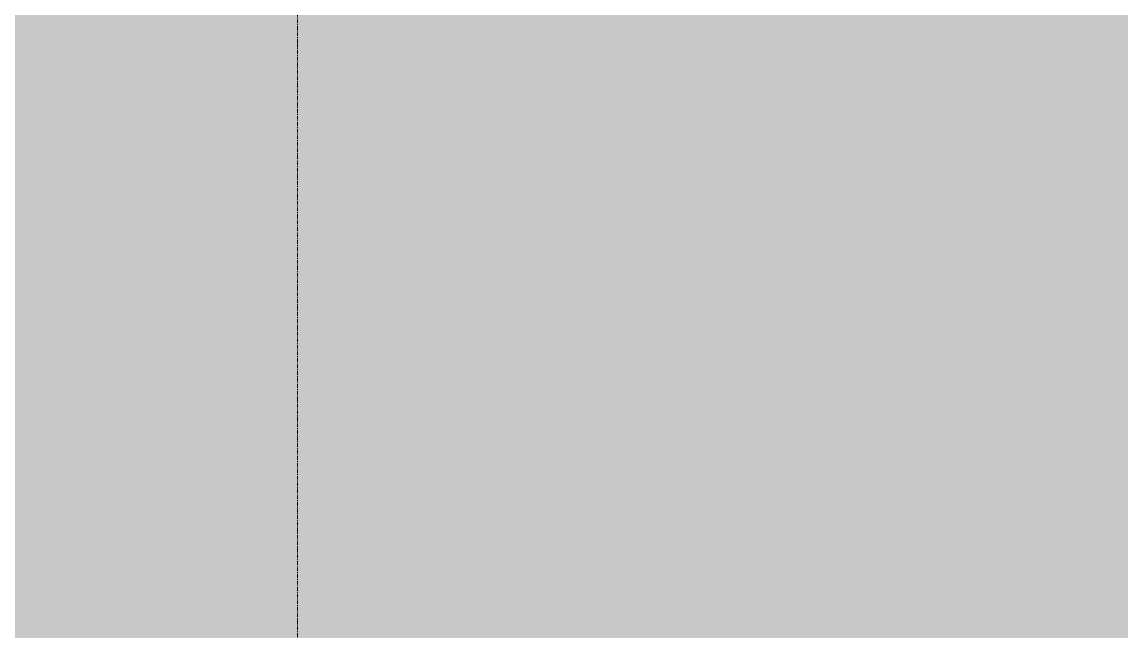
# Model space of a CAD drawing. Header units: millimetres. Extents: x 5121 to 246734, y -48180 to 129206.
# Drawn here: x 90817 to 94548, y 21214 to 23281 of the extents above; entities that cross this region are included whole.
import ezdxf

# ---------------------------------------------------------------- set-up
doc = ezdxf.new("R2010")
doc.units = ezdxf.units.MM
doc.linetypes.add('Grid Line', pattern=[22.225, 12.7, -3.175, 3.175, -3.175])
doc.layers.add('A-FLOR-PATT', color=8, linetype='Continuous', lineweight=9)
doc.layers.add('S-GRID-1', color=1, linetype='Grid Line', lineweight=9)

msp = doc.modelspace()

# ---------------------------------------------------------------- hatches: boundary and pattern name
at = {"layer": 'A-FLOR-PATT'}
h = msp.add_hatch(dxfattribs=at)
h.set_pattern_fill('FP_23', color=256, style=0, pattern_type=2)
h.set_pattern_definition([(0, (236.2, 15.75), (787.4, 787.4), [118.11, -23.622, 31.496, -23.622, -590.55]), (0, (236.2, 15.75), (787.4, 787.4), [-196.85, 118.11, -472.44]), (0, (196.85, 39.4), (787.4, 787.4), [78.74, -59.055, 118.11, -59.055, -472.44]), (0, (196.85, 39.4), (787.4, 787.4), [-314.96, 78.74, -393.7]), (0, (472.44, 354.3), (787.4, 787.4), [98.425, -39.37, 98.425, -551.18]), (0, (78.74, 511.8), (787.4, 787.4), [39.37, -78.74, 39.37, -629.92]), (90, (157.5, 511.8), (-787.4, 787.4), [70.866, -716.534]), (90, (393.7, 39.4), (-787.4, 787.4), [78.74, -708.66]), (90, (590.55, 354.3), (-787.4, 787.4), [78.74, -708.66]), (45, (496.06, 31.5), (0, 787.4002), [78.74, -1034.812]), (135, (291.34, 31.5), (-787.4002, 6e-14), [78.74, -1034.812]), (63.435, (472.44, 35.43), (-0.0007, 787.4), [78.74, -1681.94]), (75.964, (433.07, 39.37), (-0.00383, 787.3999), [78.74, -3167.793]), (75.964, (629.92, 354.33), (-0.00383, 787.3999), [62.992, -3183.541]), (75.964, (173.23, 511.81), (-0.00383, 787.3999), [55.118, -3191.415]), (104.036, (354.33, 39.37), (0.00383, 787.3999), [78.74, -3167.793]), (104.036, (551.18, 354.33), (0.00383, 787.3999), [62.992, -3183.541]), (104.036, (141.73, 511.81), (0.00383, 787.3999), [55.118, -3191.415]), (116.565, (314.96, 35.43), (0.0007, 787.4), [78.74, -1681.939])])
h.paths.add_polyline_path([(89080.9, 20988.2), (116092.6, 20991.1), (116092.6, 24536.9), (111452.6, 24536.9), (111452.6, 24526.9), (111462.6, 24526.9), (111462.6, 23325.3), (107967.6, 23325.3), (107967.6, 24535.2), (106852.6, 24535.2), (106852.6, 24526.9), (103262.6, 24526.9), (103262.6, 23337.4), (103262.6, 23335.3), (103262.6, 23325.3), (99767.6, 23325.3), (99767.6, 23335.3), (99767.6, 23337.4), (99767.6, 24526.1), (95062.6, 24526.1), (95062.6, 24536.1), (95052.6, 24536.9), (95052.6, 23327.4), (86277.6, 23327.4), (86277.6, 23337.4), (86267.6, 23337.4), (86267.6, 24526.9), (83752.6, 24526.9), (83752.6, 20988.2), (84142.1, 20988.2)])
h.paths.add_polyline_path([(95052.6, 23332.4), (95052.6, 24521.1), (95062.6, 24521.1), (95062.6, 23332.4)])

# ---------------------------------------------------------------- linework, layer by layer
at = {"layer": 'S-GRID-1'}
for p, q in [((91752.6, 23210.6), (91752.6, 78232.7)), ((91752.6, 15460.6), (91752.6, 23210.6))]:
    msp.add_line(p, q, dxfattribs=at)

doc.saveas('drawing.dxf')
